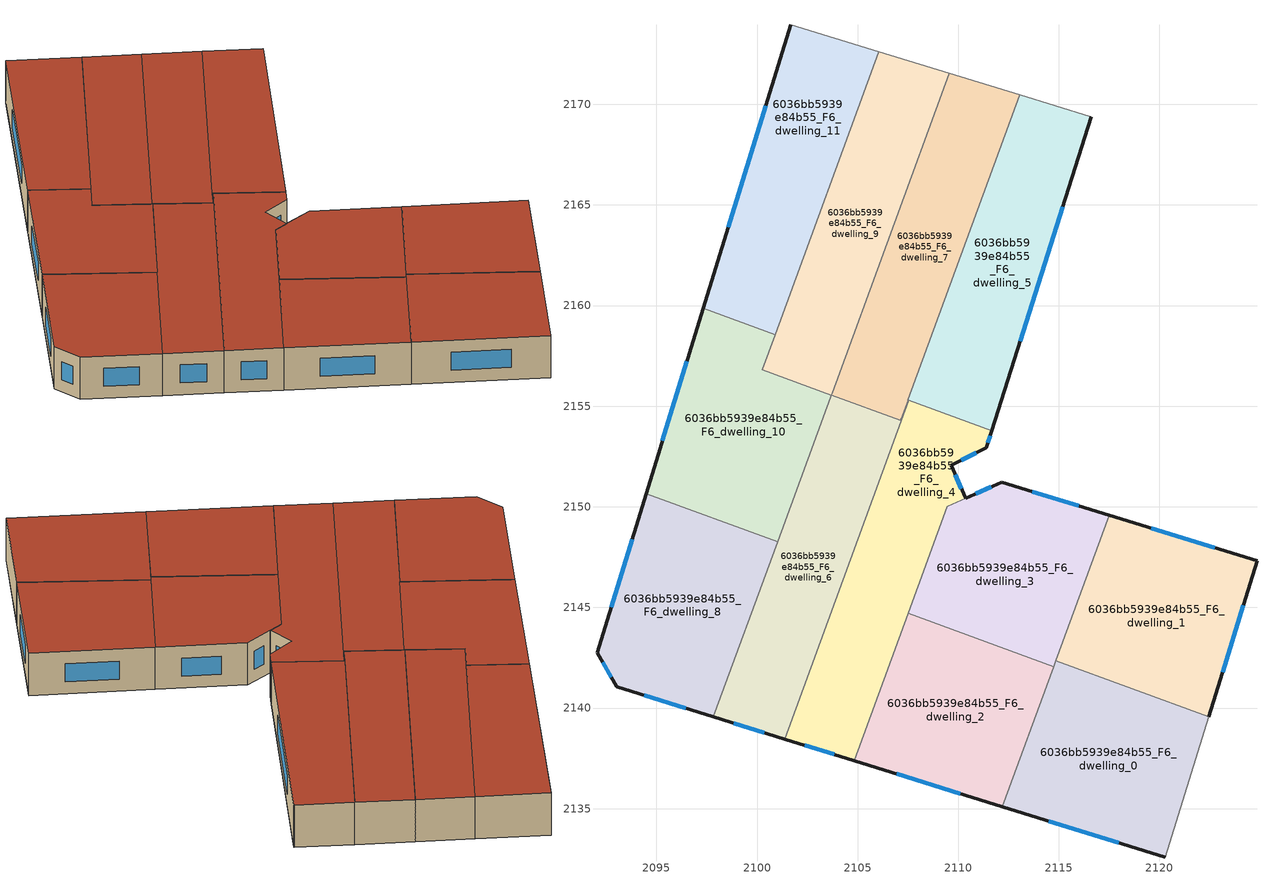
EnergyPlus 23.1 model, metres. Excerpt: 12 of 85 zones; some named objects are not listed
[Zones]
6036bb5939e84b55_F6_dwelling_0
 floor to 6036bb5939e84b55_F5_dwelling_0 (EU_floor_Construction): 2122.45,2139.56 2120.29,2132.57 2112.19,2135.09 2114.85,2142.35 z18
 wall outside (EU_wall_Construction): 2112.19,2135.09 2120.29,2132.57 z18:21
 wall to 6036bb5939e84b55_F6_dwelling_1 (EU_wall_Construction): 2122.45,2139.56 2114.85,2142.35 z18:21
 wall adiabatic (EU_wall_Construction): 2120.29,2132.57 2122.45,2139.56 z18:21
 wall to 6036bb5939e84b55_F6_dwelling_2 (EU_wall_Construction): 2114.74,2142.05 2112.19,2135.09 z18:21
 wall to 6036bb5939e84b55_F6_dwelling_3 (EU_wall_Construction): 2114.85,2142.35 2114.74,2142.05 z18:21
 window (EU_Window_Construction): 2114.51,2134.37 2117.98,2133.29 z18.86:20.14
 roof outside (EU_roof_Construction): 2120.29,2132.57 2122.45,2139.56 2114.85,2142.35 2112.19,2135.09 z21
6036bb5939e84b55_F6_dwelling_1
 floor to 6036bb5939e84b55_F5_dwelling_1 (EU_floor_Construction): 2124.85,2147.32 2122.45,2139.56 2114.85,2142.35 2117.5,2149.57 z18
 wall outside (EU_wall_Construction): 2122.45,2139.56 2124.85,2147.32 2117.5,2149.57 z18:21
 wall to 6036bb5939e84b55_F6_dwelling_3 (EU_wall_Construction): 2117.5,2149.57 2114.85,2142.35 z18:21
 window (EU_Window_Construction): 2123.14,2141.78 2124.16,2145.1 / 2122.75,2147.96 2119.6,2148.93 z18.86:20.14
 roof outside (EU_roof_Construction): 2122.45,2139.56 2124.85,2147.32 2117.5,2149.57 2114.85,2142.35 z21
6036bb5939e84b55_F6_dwelling_10
 floor to 6036bb5939e84b55_F5_dwelling_10 (EU_floor_Construction): 2100.9,2158.56 2100.26,2156.81 2103.7,2155.55 2103.66,2155.46 2101.02,2148.26 2094.49,2150.66 2097.33,2159.87 z18
 wall outside (EU_wall_Construction): 2097.33,2159.87 2094.49,2150.66 z18:21
 wall to 6036bb5939e84b55_F6_dwelling_11 (EU_wall_Construction): 2100.9,2158.56 2097.33,2159.87 z18:21
 wall to 6036bb5939e84b55_F6_dwelling_6 (EU_wall_Construction): 2101.02,2148.26 2103.66,2155.46 2103.7,2155.55 z18:21
 wall to 6036bb5939e84b55_F6_dwelling_8 (EU_wall_Construction): 2094.49,2150.66 2101.02,2148.26 z18:21
 wall to 6036bb5939e84b55_F6_dwelling_9 (EU_wall_Construction): 2103.69,2155.55 2100.26,2156.81 2100.9,2158.56 z18:21
 window (EU_Window_Construction): 2096.52,2157.24 2095.3,2153.29 z18.86:20.14
 roof outside (EU_roof_Construction): 2101.02,2148.26 2103.66,2155.46 2103.7,2155.55 2100.26,2156.81 2100.9,2158.56 2097.33,2159.87 2094.49,2150.66 z21
6036bb5939e84b55_F6_dwelling_11
 floor to 6036bb5939e84b55_F5_dwelling_11 (EU_floor_Construction): 2106.06,2172.62 2100.9,2158.56 2097.33,2159.87 2101.68,2173.96 z18
 wall outside (EU_wall_Construction): 2101.68,2173.96 2097.33,2159.87 z18:21
 wall adiabatic (EU_wall_Construction): 2106.06,2172.62 2101.68,2173.96 z18:21
 wall to 6036bb5939e84b55_F6_dwelling_9 (EU_wall_Construction): 2100.9,2158.56 2106.06,2172.62 z18:21
 window (EU_Window_Construction): 2100.44,2169.94 2098.57,2163.9 z18.86:20.14
 roof outside (EU_roof_Construction): 2100.9,2158.56 2106.06,2172.62 2101.68,2173.96 2097.33,2159.87 z21
6036bb5939e84b55_F6_dwelling_2
 floor to 6036bb5939e84b55_F5_dwelling_2 (EU_floor_Construction): 2114.74,2142.05 2112.19,2135.09 2104.83,2137.38 2107.52,2144.7 z18
 wall outside (EU_wall_Construction): 2104.83,2137.38 2112.19,2135.09 z18:21
 wall to 6036bb5939e84b55_F6_dwelling_3 (EU_wall_Construction): 2114.74,2142.05 2107.52,2144.7 z18:21
 wall to 6036bb5939e84b55_F6_dwelling_4 (EU_wall_Construction): 2107.52,2144.7 2104.83,2137.38 z18:21
 window (EU_Window_Construction): 2106.93,2136.73 2110.09,2135.75 z18.86:20.14
 roof outside (EU_roof_Construction): 2112.19,2135.09 2114.74,2142.05 2107.52,2144.7 2104.83,2137.38 z21
6036bb5939e84b55_F6_dwelling_3
 floor to 6036bb5939e84b55_F5_dwelling_3 (EU_floor_Construction): 2117.5,2149.57 2114.74,2142.05 2107.52,2144.7 2109.47,2150.02 2112.16,2151.21 z18
 wall outside (EU_wall_Construction): 2117.5,2149.57 2112.16,2151.21 2110.37,2150.42 z18:21
 wall to 6036bb5939e84b55_F6_dwelling_4 (EU_wall_Construction): 2110.36,2150.42 2109.47,2150.02 / 2109.46,2150.01 2107.52,2144.7 z18:21
 window (EU_Window_Construction): 2111.65,2150.98 2110.88,2150.64 / 2115.98,2150.04 2113.69,2150.74 z18.86:20.14
 roof outside (EU_roof_Construction): 2114.74,2142.05 2117.5,2149.57 2112.16,2151.21 2109.47,2150.02 2107.52,2144.7 z21
6036bb5939e84b55_F6_dwelling_4
 floor to 6036bb5939e84b55_F5_dwelling_4 (EU_floor_Construction): 2111.66,2153.77 2111.39,2152.93 2109.64,2152.07 2110.36,2150.42 2109.47,2150.02 2104.83,2137.38 2101.38,2138.46 2107.55,2155.28 z18
 wall outside (EU_wall_Construction): 2101.38,2138.46 2104.83,2137.38 / 2110.36,2150.42 2109.64,2152.07 2111.39,2152.93 2111.66,2153.77 z18:21
 wall to 6036bb5939e84b55_F6_dwelling_6 (EU_wall_Construction): 2107.55,2155.28 2101.38,2138.46 z18:21
 wall to 6036bb5939e84b55_F6_dwelling_5 (EU_wall_Construction): 2111.66,2153.77 2107.55,2155.28 z18:21
 window (EU_Window_Construction): 2102.36,2138.15 2103.84,2137.69 / 2111.47,2153.17 2111.58,2153.53 / 2110.14,2152.32 2110.89,2152.68 / 2110.16,2150.89 2109.85,2151.6 z18.86:20.14
 roof outside (EU_roof_Construction): 2104.83,2137.38 2109.47,2150.02 2110.36,2150.42 2109.64,2152.07 2111.39,2152.93 2111.66,2153.77 2107.55,2155.28 2101.38,2138.46 z21
6036bb5939e84b55_F6_dwelling_5
 floor to 6036bb5939e84b55_F5_dwelling_5 (EU_floor_Construction): 2116.57,2169.39 2116.6,2169.38 2111.66,2153.77 2107.5,2155.3 2113.07,2170.46 z18
 wall outside (EU_wall_Construction): 2111.66,2153.77 2116.6,2169.38 z18:21
 wall adiabatic (EU_wall_Construction): 2116.6,2169.38 2116.57,2169.39 2113.07,2170.46 z18:21
 wall to 6036bb5939e84b55_F6_dwelling_7 (EU_wall_Construction): 2113.07,2170.46 2107.5,2155.31 z18:21
 wall to 6036bb5939e84b55_F6_dwelling_6 (EU_wall_Construction): 2107.51,2155.3 2107.55,2155.28 z18:21
 window (EU_Window_Construction): 2113.07,2158.23 2115.19,2164.92 z18.86:20.14
 roof outside (EU_roof_Construction): 2111.66,2153.77 2116.6,2169.38 2116.57,2169.39 2113.07,2170.46 2107.5,2155.3 z21
6036bb5939e84b55_F6_dwelling_6
 floor to 6036bb5939e84b55_F5_dwelling_6 (EU_floor_Construction): 2107.51,2155.3 2107.55,2155.28 2101.38,2138.46 2097.83,2139.56 2103.66,2155.46 2103.7,2155.55 2107.13,2154.29 2107.17,2154.38 z18
 wall outside (EU_wall_Construction): 2097.83,2139.56 2101.38,2138.46 z18:21
 wall to 6036bb5939e84b55_F6_dwelling_7 (EU_wall_Construction): 2107.17,2154.37 2107.13,2154.29 2103.7,2155.55 / 2107.51,2155.3 2107.17,2154.38 z18:21
 wall to 6036bb5939e84b55_F6_dwelling_8 (EU_wall_Construction): 2101.02,2148.26 2097.83,2139.56 z18:21
 window (EU_Window_Construction): 2098.84,2139.25 2100.36,2138.77 z18.86:20.14
 roof outside (EU_roof_Construction): 2101.38,2138.46 2107.55,2155.28 2107.51,2155.3 2107.17,2154.38 2107.13,2154.29 2103.7,2155.55 2103.66,2155.46 2097.83,2139.56 z21
6036bb5939e84b55_F6_dwelling_7
 floor to 6036bb5939e84b55_F5_dwelling_7 (EU_floor_Construction): 2113.07,2170.46 2107.16,2154.38 2107.13,2154.29 2103.7,2155.55 2103.73,2155.64 2109.56,2171.54 z18
 wall to 6036bb5939e84b55_F6_dwelling_9 (EU_wall_Construction): 2103.73,2155.64 2103.7,2155.55 / 2109.56,2171.54 2103.73,2155.65 z18:21
 wall adiabatic (EU_wall_Construction): 2113.07,2170.46 2109.56,2171.54 z18:21
 roof outside (EU_roof_Construction): 2107.16,2154.38 2113.07,2170.46 2109.56,2171.54 2103.73,2155.64 2103.7,2155.55 2107.13,2154.29 z21
6036bb5939e84b55_F6_dwelling_8
 floor to 6036bb5939e84b55_F5_dwelling_8 (EU_floor_Construction): 2101.02,2148.26 2097.83,2139.56 2093.04,2141.05 2092.05,2142.75 2094.49,2150.66 z18
 wall outside (EU_wall_Construction): 2094.49,2150.66 2092.05,2142.75 2093.04,2141.05 2097.83,2139.56 z18:21
 window (EU_Window_Construction): 2092.33,2142.27 2092.76,2141.54 / 2093.79,2148.4 2092.74,2145.01 / 2094.41,2140.63 2096.46,2139.99 z18.86:20.14
 roof outside (EU_roof_Construction): 2097.83,2139.56 2101.02,2148.26 2094.49,2150.66 2092.05,2142.75 2093.04,2141.05 z21
6036bb5939e84b55_F6_dwelling_9
 floor to 6036bb5939e84b55_F5_dwelling_9 (EU_floor_Construction): 2109.56,2171.54 2103.73,2155.64 2103.69,2155.55 2100.26,2156.81 2106.06,2172.62 z18
 wall adiabatic (EU_wall_Construction): 2109.56,2171.54 2106.06,2172.62 z18:21
 roof outside (EU_roof_Construction): 2103.73,2155.64 2109.56,2171.54 2106.06,2172.62 2100.26,2156.81 2103.69,2155.55 z21
[Building]
EU S2 Campaign: North Axis=0; Terrain=City; Solar Distribution=FullExterior
[Site:Location]
Helsinki-Vantaa.AP: Latitude=60.317; Longitude=24.963; Time Zone=2; Elevation=54.6
[SizingPeriod:WeatherFileDays]
AnnualSizingPeriod: Begin Month=1; Begin Day of Month=1; End Month=12; End Day of Month=31; Day of Week for Start Day=Monday; Use Weather File Daylight Saving Period=No; Use Weather File Rain and Snow Indicators=No
[MATERIAL]
EU_InternalMass_Material: Roughness=MediumRough; Thickness=0.1; Conductivity=1; Density=1800; Specific Heat=900; Thermal Absorptance=0.9; Solar Absorptance=0.7; Visible Absorptance=0.7
[MATERIAL:NOMASS] Roughness=MediumRough; Thermal Absorptance=0.9; Solar Absorptance=0.7; Visible Absorptance=0.7
Name | Thermal Resistance
EU_wall_NoMass | 1.10183
EU_roof_NoMass; EU_floor_NoMass | 1.70606
[WINDOWMATERIAL:SIMPLEGLAZINGSYSTEM]
EU_Window_SimpleGlazing: UFactor=3.11035; Solar Heat Gain Coefficient=0.8; Visible Transmittance=0.8
[CONSTRUCTION]
EU_wall_Construction: EU_wall_NoMass
EU_roof_Construction: EU_roof_NoMass
EU_floor_Construction: EU_floor_NoMass
EU_Window_Construction: EU_Window_SimpleGlazing
EU_InternalMass_Construction: EU_InternalMass_Material
[ZONE] Type=1; Multiplier=1; Ceiling Height=autocalculate; Floor Area=autocalculate; Part of Total Floor Area=Yes
Name | Volume
6036bb5939e84b55_F6_dwelling_0 | 186.919
6036bb5939e84b55_F6_dwelling_1 | 186.909
6036bb5939e84b55_F6_dwelling_10 | 187.938
6036bb5939e84b55_F6_dwelling_11 | 186.901
6036bb5939e84b55_F6_dwelling_2 | 175.571
6036bb5939e84b55_F6_dwelling_3 | 174.114
6036bb5939e84b55_F6_dwelling_4 | 197.012
6036bb5939e84b55_F6_dwelling_5 | 198.193
6036bb5939e84b55_F6_dwelling_6 | 188.545
6036bb5939e84b55_F6_dwelling_7 | 187.979
6036bb5939e84b55_F6_dwelling_8 | 186.888
6036bb5939e84b55_F6_dwelling_9 | 185.848
[INTERNALMASS] Construction=EU_InternalMass_Construction
Name | Zone or ZoneList | Surface Area
6036bb5939e84b55_F6_dwelling_0_EU_InternalMass | 6036bb5939e84b55_F6_dwelling_0 | 62.3051
6036bb5939e84b55_F6_dwelling_1_EU_InternalMass | 6036bb5939e84b55_F6_dwelling_1 | 62.3017
6036bb5939e84b55_F6_dwelling_2_EU_InternalMass | 6036bb5939e84b55_F6_dwelling_2 | 58.5242
6036bb5939e84b55_F6_dwelling_3_EU_InternalMass | 6036bb5939e84b55_F6_dwelling_3 | 58.0376
6036bb5939e84b55_F6_dwelling_4_EU_InternalMass | 6036bb5939e84b55_F6_dwelling_4 | 65.6692
6036bb5939e84b55_F6_dwelling_5_EU_InternalMass | 6036bb5939e84b55_F6_dwelling_5 | 66.0642
6036bb5939e84b55_F6_dwelling_6_EU_InternalMass | 6036bb5939e84b55_F6_dwelling_6 | 62.8478
6036bb5939e84b55_F6_dwelling_7_EU_InternalMass | 6036bb5939e84b55_F6_dwelling_7 | 62.6699
6036bb5939e84b55_F6_dwelling_8_EU_InternalMass | 6036bb5939e84b55_F6_dwelling_8 | 62.2967
6036bb5939e84b55_F6_dwelling_9_EU_InternalMass | 6036bb5939e84b55_F6_dwelling_9 | 61.9515
6036bb5939e84b55_F6_dwelling_10_EU_InternalMass | 6036bb5939e84b55_F6_dwelling_10 | 62.6461
6036bb5939e84b55_F6_dwelling_11_EU_InternalMass | 6036bb5939e84b55_F6_dwelling_11 | 62.3008
[OTHEREQUIPMENT] Fuel Type=Electricity; Design Level Calculation Method=Watts/Area; Power per Zone Floor Area=1; Fraction Latent=0; Fraction Radiant=0; Fraction Lost=0; Carbon Dioxide Generation Rate=0; EndUse Subcategory=EU_Step8_InternalGains
Name | Zone or ZoneList or Space or SpaceList | Schedule
EU_Step8_InternalGain_6036bb5939e84b55_F6_dwelling_0_f000 | 6036bb5939e84b55_F6_dwelling_0 | EU_Step8_GainSchedule_6036bb5939e84b55_F6_dwelling_0_f000
EU_Step8_InternalGain_6036bb5939e84b55_F6_dwelling_1_f000 | 6036bb5939e84b55_F6_dwelling_1 | EU_Step8_GainSchedule_6036bb5939e84b55_F6_dwelling_1_f000
EU_Step8_InternalGain_6036bb5939e84b55_F6_dwelling_2_f000 | 6036bb5939e84b55_F6_dwelling_2 | EU_Step8_GainSchedule_6036bb5939e84b55_F6_dwelling_2_f000
EU_Step8_InternalGain_6036bb5939e84b55_F6_dwelling_3_f000 | 6036bb5939e84b55_F6_dwelling_3 | EU_Step8_GainSchedule_6036bb5939e84b55_F6_dwelling_3_f000
EU_Step8_InternalGain_6036bb5939e84b55_F6_dwelling_4_f000 | 6036bb5939e84b55_F6_dwelling_4 | EU_Step8_GainSchedule_6036bb5939e84b55_F6_dwelling_4_f000
EU_Step8_InternalGain_6036bb5939e84b55_F6_dwelling_5_f000 | 6036bb5939e84b55_F6_dwelling_5 | EU_Step8_GainSchedule_6036bb5939e84b55_F6_dwelling_5_f000
EU_Step8_InternalGain_6036bb5939e84b55_F6_dwelling_6_f000 | 6036bb5939e84b55_F6_dwelling_6 | EU_Step8_GainSchedule_6036bb5939e84b55_F6_dwelling_6_f000
EU_Step8_InternalGain_6036bb5939e84b55_F6_dwelling_7_f000 | 6036bb5939e84b55_F6_dwelling_7 | EU_Step8_GainSchedule_6036bb5939e84b55_F6_dwelling_7_f000
EU_Step8_InternalGain_6036bb5939e84b55_F6_dwelling_8_f000 | 6036bb5939e84b55_F6_dwelling_8 | EU_Step8_GainSchedule_6036bb5939e84b55_F6_dwelling_8_f000
EU_Step8_InternalGain_6036bb5939e84b55_F6_dwelling_9_f000 | 6036bb5939e84b55_F6_dwelling_9 | EU_Step8_GainSchedule_6036bb5939e84b55_F6_dwelling_9_f000
EU_Step8_InternalGain_6036bb5939e84b55_F6_dwelling_10_f000 | 6036bb5939e84b55_F6_dwelling_10 | EU_Step8_GainSchedule_6036bb5939e84b55_F6_dwelling_10_f000
EU_Step8_InternalGain_6036bb5939e84b55_F6_dwelling_11_f000 | 6036bb5939e84b55_F6_dwelling_11 | EU_Step8_GainSchedule_6036bb5939e84b55_F6_dwelling_11_f000
[ZONEVENTILATION:DESIGNFLOWRATE] Schedule=EU_AlwaysOn; Design Flow Rate Calculation Method=AirChanges/Hour; Air Changes per Hour=0.756316; Ventilation Type=Natural; Fan Pressure Rise=0; Fan Total Efficiency=1; Constant Term Coefficient=1; Temperature Term Coefficient=0; Velocity Term Coefficient=0; Velocity Squared Term Coefficient=0; Minimum Indoor Temperature=-100; Maximum Indoor Temperature=100; Delta Temperature=-100; Minimum Outdoor Temperature=-100; Maximum Outdoor Temperature=100; Maximum Wind Speed=40
Name | Zone or ZoneList or Space or SpaceList
EU_ConstantAir_6036bb5939e84b55_F6_dwelling_0 | 6036bb5939e84b55_F6_dwelling_0
EU_ConstantAir_6036bb5939e84b55_F6_dwelling_1 | 6036bb5939e84b55_F6_dwelling_1
EU_ConstantAir_6036bb5939e84b55_F6_dwelling_2 | 6036bb5939e84b55_F6_dwelling_2
EU_ConstantAir_6036bb5939e84b55_F6_dwelling_3 | 6036bb5939e84b55_F6_dwelling_3
EU_ConstantAir_6036bb5939e84b55_F6_dwelling_4 | 6036bb5939e84b55_F6_dwelling_4
EU_ConstantAir_6036bb5939e84b55_F6_dwelling_5 | 6036bb5939e84b55_F6_dwelling_5
EU_ConstantAir_6036bb5939e84b55_F6_dwelling_6 | 6036bb5939e84b55_F6_dwelling_6
EU_ConstantAir_6036bb5939e84b55_F6_dwelling_7 | 6036bb5939e84b55_F6_dwelling_7
EU_ConstantAir_6036bb5939e84b55_F6_dwelling_8 | 6036bb5939e84b55_F6_dwelling_8
EU_ConstantAir_6036bb5939e84b55_F6_dwelling_9 | 6036bb5939e84b55_F6_dwelling_9
EU_ConstantAir_6036bb5939e84b55_F6_dwelling_10 | 6036bb5939e84b55_F6_dwelling_10
EU_ConstantAir_6036bb5939e84b55_F6_dwelling_11 | 6036bb5939e84b55_F6_dwelling_11
[HVACTEMPLATE:ZONE:IDEALLOADSAIRSYSTEM] System Availability Schedule=EU_AlwaysOn; Maximum Heating Supply Air Temperature=50; Minimum Cooling Supply Air Temperature=13; Maximum Heating Supply Air Humidity Ratio=0.0156; Minimum Cooling Supply Air Humidity Ratio=0.0077; Heating Limit=NoLimit; Cooling Limit=NoLimit; Heating Availability Schedule=EU_AlwaysOn; Cooling Availability Schedule=EU_CoolingOff; Dehumidification Control Type=ConstantSensibleHeatRatio; Cooling Sensible Heat Ratio=0.7; Dehumidification Setpoint=60; Humidification Control Type=None; Humidification Setpoint=30; Outdoor Air Method=None; Outdoor Air Flow Rate per Person=0.00944; Outdoor Air Flow Rate per Zone Floor Area=0; Outdoor Air Flow Rate per Zone=0; Demand Controlled Ventilation Type=None; Outdoor Air Economizer Type=NoEconomizer; Heat Recovery Type=None; Sensible Heat Recovery Effectiveness=0.7; Latent Heat Recovery Effectiveness=0.65
Name | Template Thermostat
6036bb5939e84b55_F6_dwelling_0 | EU_HeatOnly_6036bb5939e84b55_F6_dwelling_0
6036bb5939e84b55_F6_dwelling_1 | EU_HeatOnly_6036bb5939e84b55_F6_dwelling_1
6036bb5939e84b55_F6_dwelling_2 | EU_HeatOnly_6036bb5939e84b55_F6_dwelling_2
6036bb5939e84b55_F6_dwelling_3 | EU_HeatOnly_6036bb5939e84b55_F6_dwelling_3
6036bb5939e84b55_F6_dwelling_4 | EU_HeatOnly_6036bb5939e84b55_F6_dwelling_4
6036bb5939e84b55_F6_dwelling_5 | EU_HeatOnly_6036bb5939e84b55_F6_dwelling_5
6036bb5939e84b55_F6_dwelling_6 | EU_HeatOnly_6036bb5939e84b55_F6_dwelling_6
6036bb5939e84b55_F6_dwelling_7 | EU_HeatOnly_6036bb5939e84b55_F6_dwelling_7
6036bb5939e84b55_F6_dwelling_8 | EU_HeatOnly_6036bb5939e84b55_F6_dwelling_8
6036bb5939e84b55_F6_dwelling_9 | EU_HeatOnly_6036bb5939e84b55_F6_dwelling_9
6036bb5939e84b55_F6_dwelling_10 | EU_HeatOnly_6036bb5939e84b55_F6_dwelling_10
6036bb5939e84b55_F6_dwelling_11 | EU_HeatOnly_6036bb5939e84b55_F6_dwelling_11
[SIZING:ZONE] Zone Cooling Design Supply Air Temperature Input Method=SupplyAirTemperature; Zone Cooling Design Supply Air Temperature=13; Zone Heating Design Supply Air Temperature Input Method=SupplyAirTemperature; Zone Heating Design Supply Air Temperature=50; Zone Cooling Design Supply Air Humidity Ratio=0.008; Zone Heating Design Supply Air Humidity Ratio=0.008; Cooling Design Air Flow Method=DesignDay; Cooling Design Air Flow Rate=0; Cooling Minimum Air Flow per Zone Floor Area=0.000762; Cooling Minimum Air Flow=0; Cooling Minimum Air Flow Fraction=0.2; Heating Design Air Flow Method=DesignDay; Heating Design Air Flow Rate=0; Heating Maximum Air Flow per Zone Floor Area=0.002032; Heating Maximum Air Flow=0.141576; Heating Maximum Air Flow Fraction=0.3; Account for Dedicated Outdoor Air System=No; Dedicated Outdoor Air System Control Strategy=NeutralSupplyAir; Dedicated Outdoor Air Low Setpoint Temperature for Design=autosize; Dedicated Outdoor Air High Setpoint Temperature for Design=autosize; Zone Load Sizing Method=Sensible Load Only No Latent Load; Zone Latent Cooling Design Supply Air Humidity Ratio Input Method=HumidityRatioDifference; Zone Cooling Design Supply Air Humidity Ratio Difference=0.005; Zone Latent Heating Design Supply Air Humidity Ratio Input Method=HumidityRatioDifference; Zone Humidification Design Supply Air Humidity Ratio Difference=0.005
6036bb5939e84b55_F6_dwelling_0; 6036bb5939e84b55_F6_dwelling_1; 6036bb5939e84b55_F6_dwelling_2; 6036bb5939e84b55_F6_dwelling_3; 6036bb5939e84b55_F6_dwelling_4; 6036bb5939e84b55_F6_dwelling_5; 6036bb5939e84b55_F6_dwelling_6; 6036bb5939e84b55_F6_dwelling_7; 6036bb5939e84b55_F6_dwelling_8; 6036bb5939e84b55_F6_dwelling_9; 6036bb5939e84b55_F6_dwelling_10; 6036bb5939e84b55_F6_dwelling_11
[SCHEDULE:CONSTANT]
Name | Hourly Value
EU_AlwaysOn | 1
EU_CoolingOff | 0
[SCHEDULE:FILE] Column Number=1; Rows to Skip at Top=0; Number of Hours of Data=8760; Column Separator=Comma; Interpolate to Timestep=No; Minutes per Item=60; Adjust Schedule for Daylight Savings=Yes
Name | File
EU_Step8_GainSchedule_6036bb5939e84b55_F6_dwelling_0_f000 | ../../schedules/6036bb5939e84b55/6036bb5939e84b55_F6_dwelling_0_f000_gain.csv
EU_Step8_GainSchedule_6036bb5939e84b55_F6_dwelling_1_f000 | ../../schedules/6036bb5939e84b55/6036bb5939e84b55_F6_dwelling_1_f000_gain.csv
EU_Step8_GainSchedule_6036bb5939e84b55_F6_dwelling_2_f000 | ../../schedules/6036bb5939e84b55/6036bb5939e84b55_F6_dwelling_2_f000_gain.csv
EU_Step8_GainSchedule_6036bb5939e84b55_F6_dwelling_3_f000 | ../../schedules/6036bb5939e84b55/6036bb5939e84b55_F6_dwelling_3_f000_gain.csv
EU_Step8_GainSchedule_6036bb5939e84b55_F6_dwelling_4_f000 | ../../schedules/6036bb5939e84b55/6036bb5939e84b55_F6_dwelling_4_f000_gain.csv
EU_Step8_GainSchedule_6036bb5939e84b55_F6_dwelling_5_f000 | ../../schedules/6036bb5939e84b55/6036bb5939e84b55_F6_dwelling_5_f000_gain.csv
EU_Step8_GainSchedule_6036bb5939e84b55_F6_dwelling_6_f000 | ../../schedules/6036bb5939e84b55/6036bb5939e84b55_F6_dwelling_6_f000_gain.csv
EU_Step8_GainSchedule_6036bb5939e84b55_F6_dwelling_7_f000 | ../../schedules/6036bb5939e84b55/6036bb5939e84b55_F6_dwelling_7_f000_gain.csv
EU_Step8_GainSchedule_6036bb5939e84b55_F6_dwelling_8_f000 | ../../schedules/6036bb5939e84b55/6036bb5939e84b55_F6_dwelling_8_f000_gain.csv
EU_Step8_GainSchedule_6036bb5939e84b55_F6_dwelling_9_f000 | ../../schedules/6036bb5939e84b55/6036bb5939e84b55_F6_dwelling_9_f000_gain.csv
EU_Step8_GainSchedule_6036bb5939e84b55_F6_dwelling_10_f000 | ../../schedules/6036bb5939e84b55/6036bb5939e84b55_F6_dwelling_10_f000_gain.csv
EU_Step8_GainSchedule_6036bb5939e84b55_F6_dwelling_11_f000 | ../../schedules/6036bb5939e84b55/6036bb5939e84b55_F6_dwelling_11_f000_gain.csv
